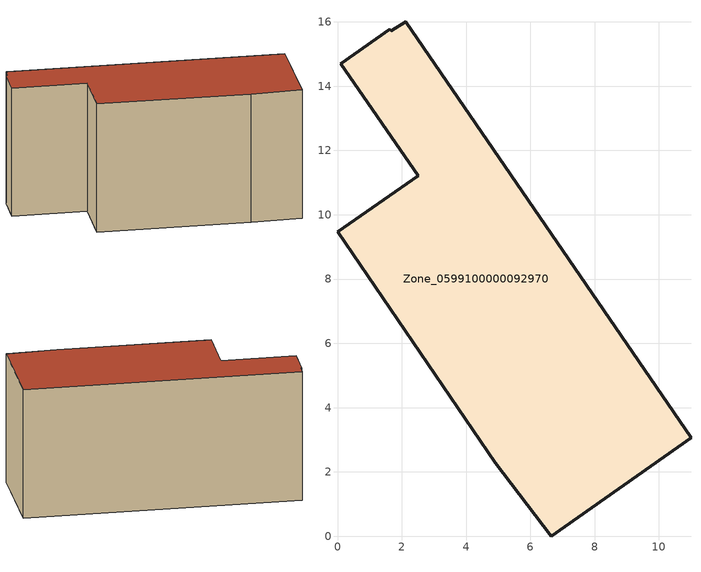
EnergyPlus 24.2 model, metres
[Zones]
Zone_0599100000092970
 floor ground (C_G): 0,9.47 2.51,11.21 0.1,14.7 1.63,15.77 1.67,15.72 2.12,16 11,3.06 6.66,0 4.91,2.28 z0
 wall outside (C_F): 2.51,11.21 0,9.47 4.91,2.28 6.66,0 11,3.06 2.12,16 1.67,15.72 1.63,15.77 0.1,14.7 2.51,11.21 z0:7.7
 roof outside (C_R): 2.12,16 1.67,15.72 1.63,15.77 0.1,14.7 2.51,11.21 0,9.47 4.91,2.28 6.66,0 11,3.06 z7.7
[BUILDING]
Pand.0599100000092970: North Axis=0; Terrain=City; Loads Convergence Tolerance Value=0.04; Temperature Convergence Tolerance Value=0.4; Solar Distribution=FullExterior; Maximum Number of Warmup Days=25; Minimum Number of Warmup Days=1
[Site:Location]
Rotterdam.The.Hague.AP_ZH_NLD Design_Conditions: Latitude=51.96; Longitude=4.45; Time Zone=1; Elevation=-4.5
[SITE:GROUNDTEMPERATURE:BUILDINGSURFACE]
18, 18, 18, 18, 18, 18, 18, 18, 18, 18, 18, 18
[MATERIAL] Thermal Absorptance=0.9; Solar Absorptance=0.7; Visible Absorptance=0.7
Name | Roughness | Thickness | Conductivity | Density | Specific Heat
G.TI.1975-1991 | MediumSmooth | 0.15 | 0.288461 | 540 | 1210
F.TI.1975-1991 | Rough | 0.3 | 0.230769 | 1920 | 840
R.TI.1975-1991 | MediumRough | 0.2 | 0.153846 | 1500 | 1000
[CONSTRUCTION]
C_G: G.TI.1975-1991
C_F: F.TI.1975-1991
C_R: R.TI.1975-1991
[ZONE]
Zone_0599100000092970: Type=1; Multiplier=1; Ceiling Height=Autocalculate; Volume=Autocalculate; Floor Area=autocalculate; Part of Total Floor Area=Yes
[ZONEINFILTRATION:DESIGNFLOWRATE]
Infil_Zone_0599100000092970: Zone or ZoneList or Space or SpaceList=Zone_0599100000092970; Schedule=AlwaysOn; Design Flow Rate Calculation Method=Flow/Area; Flow Rate per Floor Area=0.003; Constant Term Coefficient=1; Temperature Term Coefficient=0; Velocity Term Coefficient=0; Velocity Squared Term Coefficient=0
[HVACTEMPLATE:ZONE:IDEALLOADSAIRSYSTEM]
Zone_0599100000092970: Maximum Heating Supply Air Temperature=50; Minimum Cooling Supply Air Temperature=13; Maximum Heating Supply Air Humidity Ratio=0.0156; Minimum Cooling Supply Air Humidity Ratio=0.0077; Heating Limit=NoLimit; Cooling Limit=NoLimit; Dehumidification Control Type=ConstantSensibleHeatRatio; Cooling Sensible Heat Ratio=0.7; Dehumidification Setpoint=60; Humidification Control Type=None; Humidification Setpoint=30; Outdoor Air Method=None; Outdoor Air Flow Rate per Person=0.00944; Outdoor Air Flow Rate per Zone Floor Area=0; Outdoor Air Flow Rate per Zone=0; Demand Controlled Ventilation Type=None; Outdoor Air Economizer Type=NoEconomizer; Heat Recovery Type=None; Sensible Heat Recovery Effectiveness=0.7; Latent Heat Recovery Effectiveness=0.65
[ZONECONTROL:THERMOSTAT]
ThermostatControl_Zone_0599100000092970: Zone or ZoneList=Zone_0599100000092970; Control Type Schedule=DualSetpointControlType; Control 1=Thermostat_Zone_0599100000092970; Temperature Difference Between Cutout And Setpoint=0
[THERMOSTATSETPOINT:DUALSETPOINT]
Thermostat_Zone_0599100000092970: Heating Setpoint Temperature Schedule=HeatingSetpoint_Zone_0599100000092970; Cooling Setpoint Temperature Schedule=CoolingSetpoint_Zone_0599100000092970
[SCHEDULE:COMPACT]
HeatingSetpoint_Zone_0599100000092970: Through: 12/31, For: AllDays, Until: 24:00, 21
CoolingSetpoint_Zone_0599100000092970: Through: 12/31, For: AllDays, Until: 24:00, 24
DualSetpointControlType: Through: 12/31, For: AllDays, Until: 24:00, 4
AlwaysOn: Through: 12/31, For: AllDays, Until: 24:00, 1
